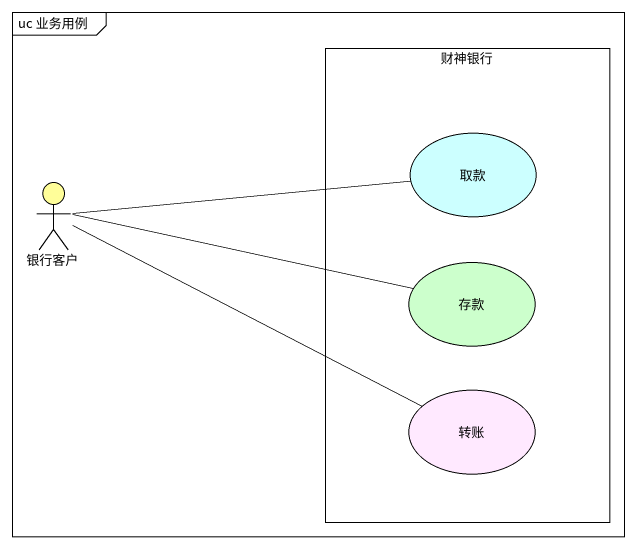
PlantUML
@startuml
mainframe uc 业务用例
rectangle 财神银行 {
  usecase 取款 #CCFFFF
  usecase 存款 #CCFFCC
  usecase 转账 #FFE9FF
}
actor 银行客户 #FFFE99
银行客户 -right- 取款
银行客户 -right- 存款
银行客户 -right- 转账
@enduml
